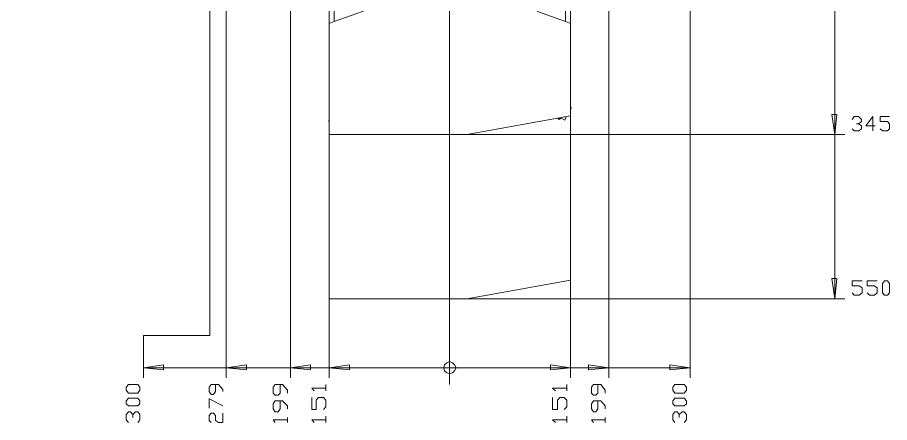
# Model space of a CAD drawing. Header units: millimetres. Extents: x 0.2 to 11.3, y 0.2 to 8.
# Drawn here: x 4.068 to 6.087, y 3.762 to 4.7 of the extents above; entities that cross this region are included whole.
import ezdxf

# ---------------------------------------------------------------- set-up
doc = ezdxf.new("R2010")
doc.units = ezdxf.units.MM
doc.layers.add('PDF_几何图形', color=7, linetype='Continuous')

msp = doc.modelspace()

# ---------------------------------------------------------------- linework, layer by layer
at = {"layer": 'PDF_几何图形', "lineweight": 13}
for points in [[(5.96, 4.0489), (5.96, 5.7222)], [(4.5517, 3.8656), (4.5517, 5.2572)], [(5.0683, 3.8506), (5.0683, 5.0689)], [(4.0683, 4.8356), (4.1383, 4.8356), (4.1383, 4.9422), (4.7, 4.9422), (4.7, 3.8656)], [(5.4367, 3.8656), (5.4367, 4.9422)], [(4.0683, 4.7289), (4.245, 4.7289), (4.245, 4.9172), (4.5133, 4.9172), (4.5133, 3.9639), (4.36, 3.9639), (4.36, 3.8656)], [(5.625, 3.8656), (5.625, 4.9172)], [(5.1083, 4.4289), (4.79, 4.4289), (4.79, 4.8706)], [(4.89, 4.8089), (4.89, 4.7256), (4.8817, 4.7206), (4.8667, 4.7139), (4.8017, 4.6906), (4.8017, 4.8706)], [(5.9833, 4.4289), (5.1083, 4.4289), (5.3483, 4.4722), (5.3483, 4.8706)], [(5.3367, 4.8706), (5.3367, 4.6906), (5.2717, 4.7139), (5.2717, 4.8272)], [(5.0683, 4.6856), (5.0683, 4.7322)], [(4.79, 4.6856), (4.8017, 4.6906)], [(5.3483, 4.6856), (5.3367, 4.6906)], [(5.0683, 4.4756), (5.0683, 4.6406)], [(5.3483, 3.8656), (5.3483, 4.5306)], [(5.3483, 4.4856), (5.35, 4.4906), (5.3483, 4.4922)], [(4.79, 4.4606), (4.7883, 4.4606), (4.79, 4.4589)], [(4.79, 3.8656), (4.79, 4.4672)], [(5.3383, 4.4706), (5.335, 4.4622), (5.3267, 4.4672), (5.3217, 4.4639), (5.3183, 4.4672)], [(5.3233, 4.4672), (5.3217, 4.4639)], [(6, 4.4422), (6.005, 4.4372), (6.015, 4.4372), (6.0217, 4.4422), (6.0217, 4.4489), (6.015, 4.4539), (6.01, 4.4539), (6.015, 4.4539), (6.0217, 4.4589), (6.0217, 4.4639), (6.015, 4.4706), (6.005, 4.4706), (6, 4.4639)], [(6.0483, 4.4372), (6.0483, 4.4706), (6.0317, 4.4489), (6.0533, 4.4489)], [(6.065, 4.4422), (6.07, 4.4372), (6.0817, 4.4372), (6.0867, 4.4422), (6.0867, 4.4539), (6.0817, 4.4589), (6.065, 4.4589), (6.065, 4.4706), (6.0867, 4.4706)], [(5.9833, 4.0489), (5.1083, 4.0489), (5.3483, 4.0922)], [(6.0233, 4.0906), (6, 4.0906), (6, 4.0789), (6.0167, 4.0789), (6.0233, 4.0739), (6.0233, 4.0622), (6.0167, 4.0572), (6.005, 4.0572), (6, 4.0622)], [(6.035, 4.0622), (6.04, 4.0572), (6.0517, 4.0572), (6.0583, 4.0622), (6.0583, 4.0739), (6.0517, 4.0789), (6.035, 4.0789), (6.035, 4.0906), (6.0583, 4.0906)], [(5.1083, 4.0489), (4.79, 4.0489)], [(5.08, 3.8956), (5.075, 3.9006), (5.0683, 3.9039), (5.0617, 3.9006), (5.0567, 3.8956), (5.055, 3.8889), (5.0567, 3.8822), (5.0617, 3.8772), (5.0683, 3.8756), (5.075, 3.8772), (5.08, 3.8822), (5.0833, 3.8889)], [(5.08, 3.8956), (5.075, 3.9006), (5.0683, 3.9039), (5.0617, 3.9006), (5.0567, 3.8956), (5.055, 3.8889), (5.0567, 3.8822), (5.0617, 3.8772), (5.0683, 3.8756), (5.075, 3.8772), (5.08, 3.8822), (5.0833, 3.8889)], [(5.08, 3.8956), (5.075, 3.9006), (5.0683, 3.9039), (5.0617, 3.9006), (5.0567, 3.8956), (5.055, 3.8889), (5.0567, 3.8822), (5.0617, 3.8772), (5.0683, 3.8756), (5.075, 3.8772), (5.08, 3.8822), (5.0833, 3.8889)], [(5.08, 3.8956), (5.075, 3.9006), (5.0683, 3.9039), (5.0617, 3.9006), (5.0567, 3.8956), (5.055, 3.8889), (5.0567, 3.8822), (5.0617, 3.8772), (5.0683, 3.8756), (5.075, 3.8772), (5.08, 3.8822), (5.0833, 3.8889)], [(5.08, 3.8956), (5.075, 3.9006), (5.0683, 3.9039), (5.0617, 3.9006), (5.0567, 3.8956), (5.055, 3.8889), (5.0567, 3.8822), (5.0617, 3.8772), (5.0683, 3.8756), (5.075, 3.8772), (5.08, 3.8822), (5.0833, 3.8889)], [(5.08, 3.8956), (5.0833, 3.8889)], [(5.08, 3.8956), (5.0833, 3.8889)], [(5.08, 3.8956), (5.0833, 3.8889)], [(5.08, 3.8956), (5.0833, 3.8889)], [(5.08, 3.8956), (5.0833, 3.8889)], [(4.36, 3.8889), (5.625, 3.8889)], [(4.5433, 3.8339), (4.5433, 3.8389), (4.5333, 3.8506), (4.5167, 3.8506), (4.5117, 3.8439), (4.5117, 3.8339), (4.5167, 3.8272), (4.5217, 3.8272), (4.5267, 3.8339), (4.5267, 3.8506)], [(4.6933, 3.8306), (4.6933, 3.8372), (4.6817, 3.8506), (4.665, 3.8506), (4.66, 3.8439), (4.66, 3.8306), (4.665, 3.8256), (4.6717, 3.8256), (4.6767, 3.8306), (4.6767, 3.8506)], [(4.755, 3.8356), (4.75, 3.8422), (4.7817, 3.8422), (4.7817, 3.8356), (4.7817, 3.8506)], [(5.3133, 3.8356), (5.3067, 3.8422), (5.34, 3.8422), (5.34, 3.8356), (5.34, 3.8506)], [(5.4283, 3.8306), (5.4283, 3.8372), (5.4183, 3.8506), (5.4017, 3.8506), (5.3967, 3.8439), (5.3967, 3.8306), (5.4017, 3.8256), (5.4067, 3.8256), (5.4117, 3.8306), (5.4117, 3.8506)], [(4.5117, 3.7956), (4.5117, 3.8172), (4.5433, 3.8006)], [(4.7767, 3.7922), (4.7817, 3.7989), (4.7817, 3.8139), (4.7767, 3.8206), (4.765, 3.8206), (4.76, 3.8139), (4.76, 3.7922), (4.75, 3.7922), (4.75, 3.8206)], [(5.3333, 3.7922), (5.34, 3.7989), (5.34, 3.8139), (5.3333, 3.8206), (5.3233, 3.8206), (5.3183, 3.8139), (5.3183, 3.7922), (5.3067, 3.7922), (5.3067, 3.8206)], [(4.6933, 3.7939), (4.6933, 3.8006), (4.6817, 3.8122), (4.665, 3.8122), (4.66, 3.8056), (4.66, 3.7939), (4.665, 3.7872), (4.6717, 3.7872), (4.6767, 3.7939), (4.6767, 3.8122)], [(5.4283, 3.7939), (5.4283, 3.8006), (5.4183, 3.8122), (5.4017, 3.8122), (5.3967, 3.8056), (5.3967, 3.7939), (5.4017, 3.7872), (5.4067, 3.7872), (5.4117, 3.7939), (5.4117, 3.8122)], [(4.3467, 3.7622), (4.3517, 3.7689), (4.3517, 3.7806), (4.3467, 3.7872), (4.3417, 3.7872), (4.335, 3.7806), (4.335, 3.7739), (4.335, 3.7806), (4.33, 3.7872), (4.325, 3.7872), (4.32, 3.7806), (4.32, 3.7689), (4.325, 3.7622)], [(4.5433, 3.7839), (4.5433, 3.7622), (4.5333, 3.7622), (4.5267, 3.7672), (4.5267, 3.7789), (4.5217, 3.7839), (4.5167, 3.7839), (4.5117, 3.7789), (4.5117, 3.7672), (4.5167, 3.7622)], [(4.7817, 3.7772), (4.7817, 3.7622), (4.7817, 3.7689), (4.75, 3.7689), (4.755, 3.7622)], [(5.3133, 3.7622), (5.3067, 3.7689), (5.34, 3.7689), (5.34, 3.7622), (5.34, 3.7772)], [(5.6117, 3.7622), (5.6167, 3.7689), (5.6167, 3.7806), (5.6117, 3.7872), (5.6067, 3.7872), (5.6, 3.7806), (5.6, 3.7739), (5.6, 3.7806), (5.595, 3.7872), (5.59, 3.7872), (5.585, 3.7806), (5.585, 3.7689), (5.59, 3.7622)], [(4.6933, 3.7622), (4.6933, 3.7739), (4.6933, 3.7689), (4.66, 3.7689), (4.665, 3.7622)], [(5.4283, 3.7622), (5.4283, 3.7739), (5.4283, 3.7689), (5.3967, 3.7689), (5.4017, 3.7622)]]:
    msp.add_lwpolyline(points, dxfattribs=at)
for points in [[(5.9533, 4.4756), (5.965, 4.4756), (5.96, 4.4289)], [(5.9533, 4.0956), (5.965, 4.0956), (5.96, 4.0489)], [(6.075, 4.0572), (6.0817, 4.0572), (6.0867, 4.0622), (6.0867, 4.0839), (6.0817, 4.0906), (6.075, 4.0906), (6.07, 4.0839), (6.07, 4.0622)], [(4.4067, 3.8956), (4.4067, 3.8839), (4.36, 3.8889)], [(4.5983, 3.8956), (4.5983, 3.8839), (4.5517, 3.8889)], [(4.7467, 3.8956), (4.7467, 3.8839), (4.7, 3.8889)], [(4.8367, 3.8956), (4.8367, 3.8839), (4.79, 3.8889)], [(5.0833, 3.8889), (5.08, 3.8822), (5.075, 3.8772), (5.0683, 3.8756), (5.0617, 3.8772), (5.0567, 3.8822), (5.055, 3.8889), (5.0567, 3.8956), (5.0617, 3.9006), (5.0683, 3.9039), (5.075, 3.9006), (5.08, 3.8956)], [(5.0833, 3.8889), (5.08, 3.8822), (5.075, 3.8772), (5.0683, 3.8756), (5.0617, 3.8772), (5.0567, 3.8822), (5.055, 3.8889), (5.0567, 3.8956), (5.0617, 3.9006), (5.0683, 3.9039), (5.075, 3.9006), (5.08, 3.8956)], [(5.3017, 3.8956), (5.3483, 3.8889), (5.3017, 3.8839)], [(5.39, 3.8956), (5.4367, 3.8889), (5.39, 3.8839)], [(5.5783, 3.8956), (5.625, 3.8889), (5.5783, 3.8839)], [(4.3517, 3.8372), (4.3517, 3.8439), (4.3467, 3.8506), (4.325, 3.8506), (4.32, 3.8439), (4.32, 3.8372), (4.325, 3.8306), (4.3467, 3.8306)], [(5.6167, 3.8372), (5.6167, 3.8439), (5.6117, 3.8506), (5.59, 3.8506), (5.585, 3.8439), (5.585, 3.8372), (5.59, 3.8306), (5.6117, 3.8306)], [(4.3517, 3.8056), (4.3517, 3.8122), (4.3467, 3.8189), (4.325, 3.8189), (4.32, 3.8122), (4.32, 3.8056), (4.325, 3.8006), (4.3467, 3.8006)], [(5.6167, 3.8056), (5.6167, 3.8122), (5.6117, 3.8189), (5.59, 3.8189), (5.585, 3.8122), (5.585, 3.8056), (5.59, 3.8006), (5.6117, 3.8006)]]:
    msp.add_lwpolyline(points, close=True, dxfattribs=at)

doc.saveas('drawing.dxf')
